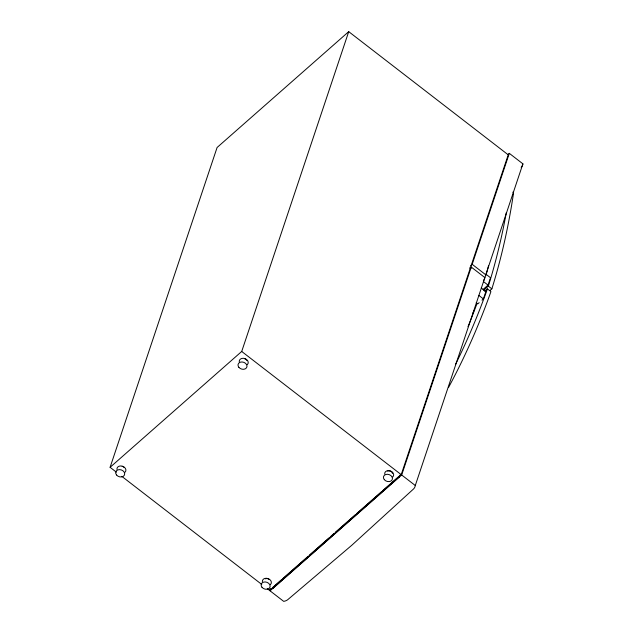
<?xml version="1.0" encoding="UTF-8"?>
<svg xmlns="http://www.w3.org/2000/svg" width="633" height="633" viewBox="0 0 633 633"><rect width="100%" height="100%" fill="white"/><g stroke="black" fill="none" stroke-linecap="round" stroke-linejoin="round"><path stroke-width="0.95" d="M506.281 212.712L505.751 215.624A1285.932 742.913 48.6 0 1 488.352 286.116L483.565 290.333M488.336 286.171L491.865 288.838L489.815 290.642M116.345 472.139L110.095 467.312L217.095 147.497L348.72 31.65L508.22 154.824L401.211 474.631L269.595 590.478L267.245 588.674M110.095 467.312L241.711 351.457L348.72 31.65M269.595 590.478L270.22 588.603M469.844 268.313L471.253 267.071L484.854 277.578L415.288 485.503A9.637 7.454 18.5 0 1 413.262 489.222L351.821 545.235L288.031 599.443A9.637 7.454 18.5 0 1 283.663 601.35L270.062 590.842L270.687 588.975M272.878 588.366L398.98 477.108L399.613 475.241M270.062 590.842L401.678 474.995L471.253 267.071M470.762 265.551L472.178 264.309L509.304 153.344L522.905 163.844L485.78 274.809A9.637 7.454 18.5 0 1 484.522 277.737M481.99 300.169L483.398 298.926L485.867 291.552L481.246 287.983M483.09 289.447L488.027 285.103L490.187 278.647M487.442 288.838L487.426 288.885A1686.526 974.337 48.6 0 1 455.657 364.117M507.824 154.642L509.304 153.344M484.688 291.291L487.426 288.885L490.939 291.599A1691.511 977.217 48.6 0 1 448.544 387.436M479.165 302.653L477.757 303.887L476.222 302.701M281.432 579.804L272.538 587.63L273.005 587.994M282.911 578.499L308.105 556.32M309.584 555.014L328.859 538.058M331.075 536.104L334.042 533.492M335.522 532.187L355.532 514.582M357.012 513.276L381.47 491.746M382.949 490.44L398.513 476.744L398.98 477.108M485.875 274.16L490.496 277.729M472.178 264.309L485.78 274.809M469.979 267.276L471.229 268.242M483.406 281.535L488.027 285.103M478.777 295.358L483.398 298.926M241.711 351.457L401.211 474.631M401.678 474.995L415.288 485.503M121.821 476.364L261.769 584.441M512.928 192.084L513.505 193.302A1290.972 745.816 48.6 0 1 491.865 288.838M522.905 163.844A9.637 7.454 18.5 0 1 521.869 166.479M521.655 166.764A9.637 7.454 18.5 0 1 521.157 167.31M484.854 277.578A9.637 7.454 18.5 0 1 484.016 279.913M483.818 280.205A9.637 7.454 18.5 0 1 483.359 280.775M473.753 310.756A9.637 7.454 18.5 0 1 472.495 313.675M239.258 361.791A4.605 3.561 18.5 0 1 244.995 358.618A4.605 3.561 18.5 0 1 247.258 364.671M244.504 358.705A3.054 2.366 18.5 0 1 246.838 360.509M116.939 469.449A4.605 3.561 18.5 0 1 122.683 466.284A4.605 3.561 18.5 0 1 124.938 472.329M122.185 466.363A3.054 2.366 18.5 0 1 122.937 466.632M123.601 467.043A3.054 2.366 18.5 0 1 124.147 467.565M262.379 581.767A4.605 3.561 18.5 0 1 268.123 578.594A4.605 3.561 18.5 0 1 270.386 584.647M265.401 578.839A3.054 2.366 18.5 0 1 269.041 579.361M384.698 474.101A4.605 3.561 18.5 0 1 390.442 470.936A4.605 3.561 18.5 0 1 392.697 476.989M387.72 471.181A3.054 2.366 18.5 0 1 388.401 470.96M389.16 470.905A3.054 2.366 18.5 0 1 392.46 473.46M488.589 265.551A1285.932 742.913 48.6 0 1 486.049 275.007M476.886 303.84A1686.526 974.337 48.6 0 1 467.993 326.707M238.87 367.338A4.605 3.561 18.5 0 0 246.633 367.623A4.605 3.561 18.5 0 0 242.012 361.965A4.605 3.561 18.5 0 0 238.87 367.338M116.551 474.995A4.605 3.561 18.5 0 0 124.321 475.28A4.605 3.561 18.5 0 0 119.692 469.623A4.605 3.561 18.5 0 0 116.551 474.995M261.999 587.313A4.605 3.561 18.5 0 0 269.761 587.598A4.605 3.561 18.5 0 0 265.14 581.941A4.605 3.561 18.5 0 0 261.999 587.313M384.31 479.648A4.605 3.561 18.5 0 0 392.072 479.941A4.605 3.561 18.5 0 0 387.451 474.275A4.605 3.561 18.5 0 0 384.31 479.648"/></g></svg>
